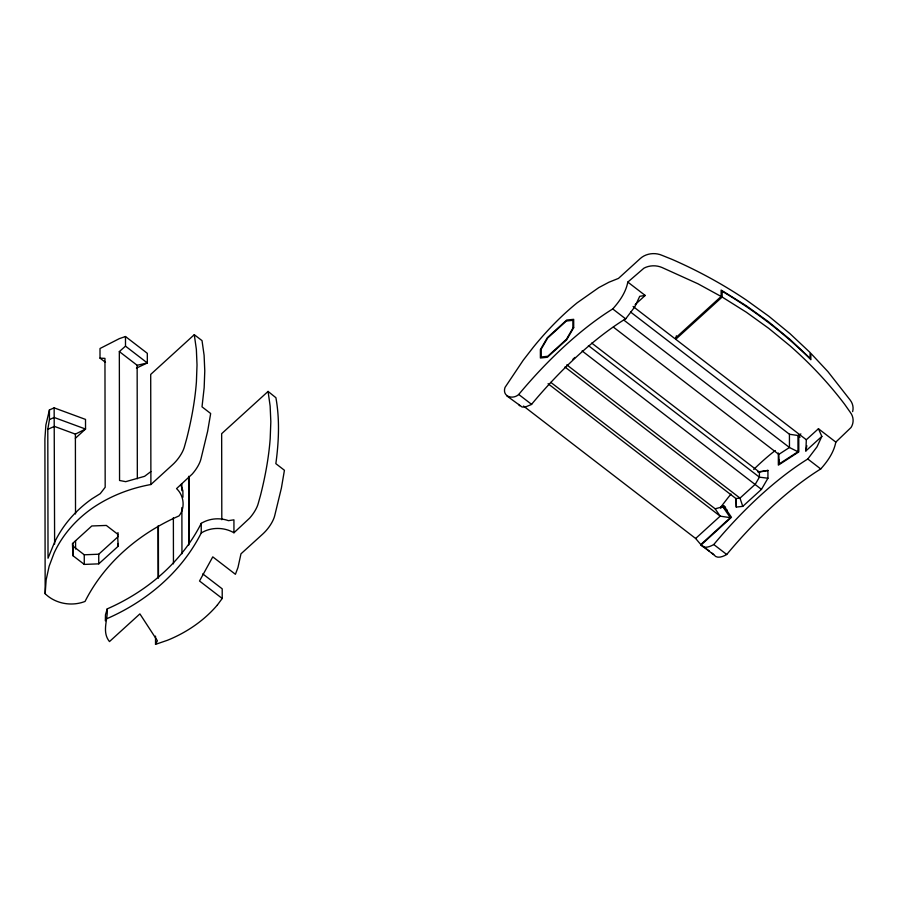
<?xml version="1.0" encoding="UTF-8"?>
<svg xmlns="http://www.w3.org/2000/svg" width="898" height="898" viewBox="0 0 898 898"><rect width="100%" height="100%" fill="white"/><g stroke="black" fill="none" stroke-linecap="round" stroke-linejoin="round"><path stroke-width="1.35" d="M818.437 428.739L821.838 436.406L805.854 450.953L806.325 439.751L818.437 428.739L835.814 442.108C833.86 452.39 827.619 461.325 820.727 468.958A205.597 76.341 -52.4 0 0 726.729 554.493C723.115 556.58 717.075 559.173 714 554.942L701.057 544.985L731.477 517.304L723.474 505.619L720.465 507.493L728.413 497.234A131.602 48.862 -52.4 0 1 731.028 494.068M194.282 334.685L202.028 340.634L204.104 355.282L204.778 370.908L204.16 387.712L202.016 406.85L210.671 413.507L207.64 431.264L200.916 459.103A18.106 6.724 -52.5 0 1 192.262 474.009L176.558 488.602C183.978 495.516 185.493 507.841 179.039 515.901A205.597 172.034 -0.1 0 0 85.041 601.435C71.717 606.644 55.485 603.849 45.169 593.735L46.146 579.839L49.143 566.189L54.116 552.977A131.602 110.117 -0.1 0 1 91.966 508.436C109.578 496.257 129.862 488.332 150.898 484.516L172.685 464.636A18.106 6.724 -52.5 0 0 184.505 446.497L186.705 438.606A452.693 168.094 -52.4 0 0 196.415 381.762L197.021 364.936L196.359 349.333L194.282 334.685L150.707 374.41L150.898 484.516M182.934 497.245L182.889 490.779L180.7 484.527M136.429 368.113L147.328 362.96L147.317 353.329L125.484 336.526L119.311 338.647L100.004 348.514L100.015 358.145L104.954 358.381L105.178 487.277L100.25 493.653L91.955 498.817A131.602 110.117 -0.1 0 0 54.116 543.357L48.021 558.219L47.796 429.323L49.446 419.568L49.424 409.937L54.149 407.849L85.512 419.411L85.535 429.042L75.342 438.303M806.325 439.751L675.734 339.287L676.396 335.796M805.854 450.953L806.842 445.7M721.139 296.475L697.948 283.779L662.05 267.525A18.106 15.154 -0.2 0 0 643.956 268.165L627.814 282.084C625.861 292.366 619.62 301.29 612.728 308.934A205.597 76.341 -52.4 0 0 518.73 394.469C512.904 399.891 501.903 396.736 505.013 387.431L523.22 360.244L533.356 347.167A131.602 48.862 -52.4 0 1 577.212 302.772L598.82 287.596L608.967 282.208L618.475 278.402L640.296 258.523A18.106 15.154 -0.2 0 1 662.017 255.335L672.131 259.41A452.693 378.799 -0.1 0 1 746.35 300.067L768.8 316.231L789.926 333.596L810.075 352.521L810.086 358.28L789.948 339.354L768.576 321.821L746.373 305.825L721.116 290.054L721.139 296.475L674.847 338.602L633.09 306.476M821.838 436.406L816.978 446.878L807.785 459.001A205.597 76.341 -52.4 0 0 713.775 544.525C710.172 546.635 704.133 549.217 701.057 544.985M105.335 620.855L105.481 614.771L107.232 608.889C108.052 619.721 101.508 631.788 109.477 641.576L139.897 613.895L157.386 640.745L155.534 644.36L167.544 640.24A131.602 110.117 -0.1 0 0 217.417 604.96M49.424 409.937L45.865 425.068L44.9 438.965L45.169 593.735M564.898 366.979L735.911 498.547L736.27 507.067L742.758 506.371L761.459 489.376L767.936 478.23L767.925 470.417L757.755 471.933M217.417 604.949L222.221 598.472L222.21 588.841L202.78 573.901M222.221 598.472L199.524 581.006L212.77 556.872L235.411 574.293L237.981 567.469L240.978 553.819L262.822 533.984A18.106 6.735 -52.4 0 0 274.665 515.867L281.4 488.041L284.43 470.271L275.809 463.626L276.023 462.414C278.851 440.974 279.761 419.085 275.899 397.702L268.075 391.427L221.66 433.678L221.806 519.74M107.255 618.52A205.597 172.034 -0.1 0 0 201.242 532.985C211.03 526.924 224.051 527.025 233.951 532.761L249.633 518.135A18.106 6.735 -52.4 0 0 258.298 503.25L260.499 495.359A452.693 168.094 -52.4 0 0 270.197 438.505L270.826 421.712L270.141 406.076L268.075 391.427M635.111 304.635L645.202 295.453L627.814 282.084M675.734 339.287L722.16 297.036L722.149 291.278L722.71 291.581C754.23 310.338 783.595 332.675 809.682 358.493L810.849 359.739L810.827 353.329L827.9 371.604L850.26 400.171A18.106 15.154 -0.2 0 1 852.64 411.598M695.636 538.486L720.174 516.148L730.332 517.675L700.799 544.558L695.636 538.486L523.512 406.064M835.814 442.108L851.057 427.493A18.106 15.154 -0.2 0 0 850.305 412.35L844.614 404.257A452.693 378.799 -0.1 0 0 789.959 345.775L768.823 328.421L746.384 312.257L722.16 297.036M72.861 543.425L72.996 546.119L84.255 554.784L98.735 554.223L118.154 536.622M118.177 546.253L117.571 534.097L106.323 525.442L91.809 525.97L72.424 543.604L73.019 555.75L84.277 564.415L98.758 563.854L118.177 546.253L118.166 543.503M572.902 359.267L574.945 357.415M150.875 471.573L144.612 476.31L125.731 481.665L119.557 480.475L119.333 351.578L125.496 346.157L125.484 336.526M775.3 450.56L772.269 452.85A131.602 48.862 -52.4 0 0 753.703 469.43M789.432 434.25L797.963 435.496L797.985 451.75L779.172 463.929L778.813 454.388L789.454 447.507L789.432 434.25L630.632 312.077M720.544 508.133L722.823 506.719L727.133 510.042M107.232 608.878A205.597 172.034 -0.1 0 0 201.231 523.354C209.279 518.404 219.595 517.484 228.462 520.66L233.929 519.83L233.951 532.761M800.881 433.947L798.782 435.059L798.805 451.907L778.353 465.153L778.341 452.996M47.796 429.323L54.419 426.393L75.387 434.127L85.535 429.042L54.172 417.48L49.446 419.568M550.811 382.38L715.156 508.818L722.823 506.719L730.332 517.675M119.333 351.578L137.147 365.284L147.328 362.96L125.496 346.157M591.726 343.081L759.394 472.09L767.925 470.417M645.202 295.453L639.724 296.295L634.864 306.757L625.67 318.891L612.728 308.934M735.911 498.547L739.997 498.109L755.33 484.19L759.405 477.164L759.394 472.09M767.936 478.23L759.405 477.164L588.403 345.595M797.985 451.75L789.454 447.507L623.998 320.204M506.697 395.805L522.097 407.03L525.431 406.962L531.672 404.426L518.73 394.469M797.963 435.496L800.118 437.158M807.785 459.001L820.727 468.958M613.356 327.096L778.813 454.388M582.095 350.916L761.459 489.376M566.773 364.835L739.997 498.109L742.758 506.371M723.474 505.619L725.629 507.269M548.061 383.727L720.174 516.148L715.156 508.818M713.787 544.536L726.729 554.493M700.799 544.558L709.431 551.192M711.586 552.854L713.742 554.515M100.015 358.145L105.493 362.354M519.639 405.761L518.685 404.437M117.952 532.57L118.087 535.275M779.172 459.866L779.172 463.929M736.248 499.232L736.27 507.067M201.231 523.354L201.242 532.985M188.984 476.479L189.096 543.728M188.647 476.355L188.76 545.007M181.834 483.719L181.845 490.723M181.879 507.527L181.957 553.763M173.37 517.641L173.449 563.877M158.374 526.116L158.463 577.953M158.07 526.004L158.16 577.841M155.522 636.11L155.534 644.36M137.147 365.284L137.338 478.769M98.735 554.223L98.758 563.854M84.255 554.784L84.277 564.415M75.387 434.127L75.522 513.982M75.567 540.596L75.589 549.004M72.996 546.119L73.019 555.75M54.621 544.076L54.149 407.849M531.582 404.302A205.597 76.498 -52.4 0 1 625.715 318.734M572.879 328.163L566.413 339.309L547.701 356.293L541.213 356.989L541.191 349.165L547.668 338.03L566.38 321.013L572.868 320.339L572.879 328.163M573.699 327.691L566.75 339.669L547.365 357.269L540.394 358.01L540.383 349.636L547.331 337.682L566.717 320.036L573.687 319.329L573.699 327.691"/></g></svg>
